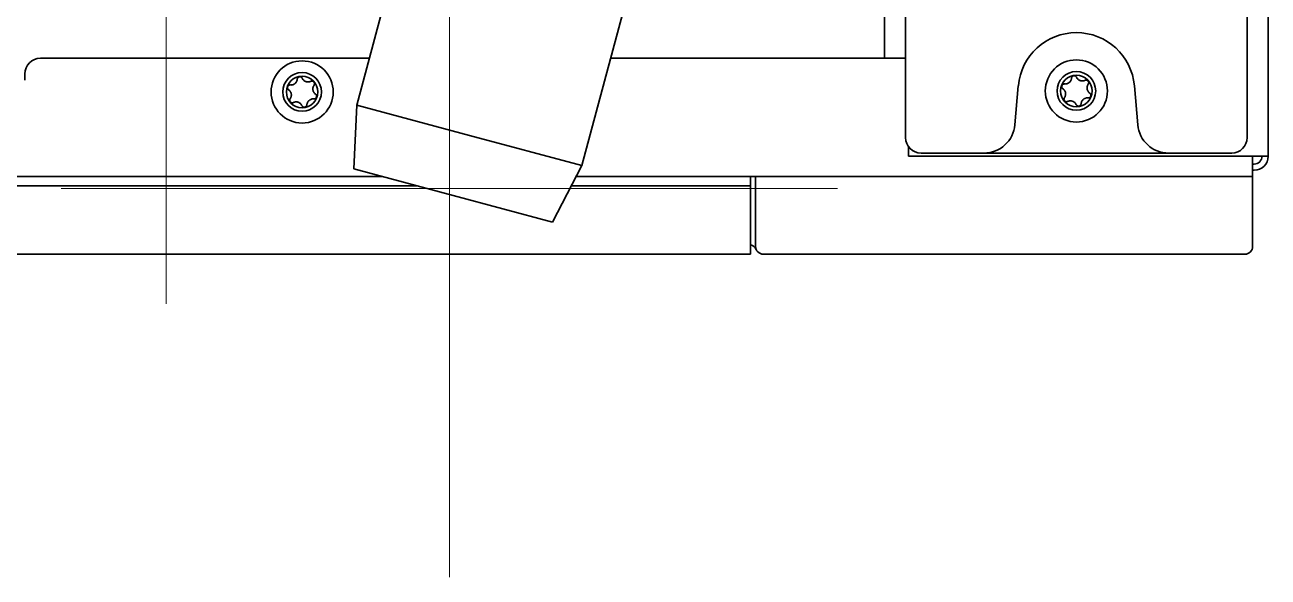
# Model space of a CAD drawing. Extents: x 53 to 4124, y 6244 to 10190.
# Drawn here: x 644.7 to 804.8, y 7957.9 to 8028.9 of the extents above; entities that cross this region are included whole.
import ezdxf

# ---------------------------------------------------------------- set-up
doc = ezdxf.new("R2010")
doc.units = 0
doc.header["$LTSCALE"] = 5
doc.layers.get('0').update_dxf_attribs({"linetype": 'CONTINUOUS', "lineweight": 0})
doc.layers.add('ORTHO$15', color=7, linetype='CONTINUOUS', true_color=0xffffff)

msp = doc.modelspace()

# ---------------------------------------------------------------- linework, layer by layer
at = {"color": 4}
msp.add_line((662.85, 8093.01), (662.85, 7993.01), dxfattribs=at)
at = {"color": 6}
for p, q in [((699.32, 8057.85), (699.32, 7957.85)), ((649.32, 8007.85), (749.32, 8007.85))]:
    msp.add_line(p, q, dxfattribs=at)
at = {"layer": 'ORTHO$15', "color": 7, "linetype": 'Continuous', "lineweight": 35, "extrusion": (0, 1, 0)}
for p, q in [((804.76, 9007.57), (804.76, 8012)), ((755.36, 8103.8), (755.36, 8024.6)), ((758.06, 8014.4), (758.06, 8095.8)), ((802.06, 8095.8), (802.06, 8014.4)), ((698.68, 8060.63), (687.41, 8018.56)), ((716.39, 8010.79), (727.68, 8052.94)), ((646.66, 8024.6), (689.03, 8024.6)), ((720.09, 8024.6), (758.06, 8024.6)), ((644.66, 8022.6), (644.66, 8021.8)), ((772.58, 8021.06), (772.15, 8016.05)), ((787.96, 8016.05), (787.53, 8021.06)), ((687.41, 8018.56), (687.03, 8010.38)), ((687.41, 8018.56), (701.9, 8014.67)), ((701.9, 8014.67), (716.39, 8010.79)), ((758.46, 8012), (758.46, 8013.2)), ((759.26, 8012), (758.46, 8012)), ((760.26, 8012), (759.26, 8012)), ((768.16, 8012.4), (760.06, 8012.4)), ((802.96, 8012), (760.26, 8012)), ((788.39, 8012.4), (771.72, 8012.4)), ((800.06, 8012.4), (791.95, 8012.4)), ((802.76, 8011.2), (802.76, 8012)), ((804.76, 8012), (802.96, 8012)), ((687.03, 8010.38), (699.83, 8006.95)), ((712.62, 8003.52), (716.39, 8010.79)), ((802.76, 8009.4), (802.76, 8011.2)), ((802.96, 8011), (802.76, 8011)), ((802.76, 8010.2), (802.96, 8010.2)), ((690.66, 8009.4), (56.76, 8009.4)), ((802.76, 8009.4), (715.66, 8009.4)), ((738.11, 8009.4), (738.11, 8008.2)), ((738.76, 8000.4), (738.76, 8009.4)), ((802.76, 8009.4), (802.76, 8000.4)), ((123.41, 8008.2), (695.13, 8008.2)), ((699.83, 8006.95), (712.62, 8003.52)), ((715.04, 8008.2), (736.11, 8008.2)), ((738.11, 8008.2), (736.11, 8008.2)), ((738.11, 8008.2), (738.11, 8007.2)), ((738.11, 8007.2), (738.11, 8001.6)), ((738.11, 7999.4), (738.11, 8001.6)), ((738.11, 7999.4), (121.41, 7999.4)), ((739.76, 7999.4), (742.76, 7999.4)), ((798.76, 7999.4), (742.76, 7999.4)), ((801.76, 7999.4), (798.76, 7999.4))]:
    msp.add_line(p, q, dxfattribs=at)
at = {"layer": 'ORTHO$15', "color": 7, "linetype": 'Continuous', "lineweight": 35}
for centre, radius in [((680.36, 8020.27), 4), ((780.06, 8020.4), 4), ((680.36, 8020.27), 2.49), ((780.06, 8020.4), 2.49)]:
    msp.add_circle(centre, radius, dxfattribs=at)
at = {"layer": 'ORTHO$15', "color": 7, "linetype": 'Continuous', "lineweight": 35, "extrusion": (0, 0, -1)}
for centre in [(-680.36, 8020.27), (-780.06, 8020.4)]:
    msp.add_circle(centre, 2.03, dxfattribs=at)
at = {"layer": 'ORTHO$15', "color": 7, "linetype": 'Continuous', "lineweight": 35}
for centre, radius, start, end in [((780.06, 8020.4), 7.5, 5, 175), ((646.66, 8022.6), 2, 90, 180), ((802.96, 8012), 1.8, 270, 0), ((739.76, 8000.4), 1, 180, 270), ((801.76, 8000.4), 1, 270, 0)]:
    msp.add_arc(centre, radius, start, end, dxfattribs=at)
at = {"layer": 'ORTHO$15', "color": 7, "linetype": 'Continuous', "lineweight": 35, "extrusion": (0, 0, -1)}
for centre, radius, start, end in [((-768.16, 8016.4), 4, 185, 270), ((-791.95, 8016.4), 4, 270, 355), ((-760.06, 8014.4), 2, 270, 0), ((-800.06, 8014.4), 2, 180, 270), ((-802.96, 8012), 1, 180, 270), ((-737.92, 7999.6), 1, 100.5465, 156.4218)]:
    msp.add_arc(centre, radius, start, end, dxfattribs=at)
at = {"layer": 'ORTHO$15', "color": 7, "linetype": 'Continuous', "lineweight": 35}
for points, knots in [([(678.62, 8020.56), (678.61, 8020.57), (678.58, 8020.59), (678.56, 8020.62), (678.54, 8020.64), (678.53, 8020.65), (678.52, 8020.66), (678.52, 8020.67), (678.51, 8020.69), (678.5, 8020.71), (678.49, 8020.74), (678.49, 8020.75), (678.49, 8020.76), (678.48, 8020.77), (678.48, 8020.8), (678.48, 8020.82), (678.48, 8020.85), (678.48, 8020.86), (678.48, 8020.87), (678.48, 8020.88), (678.49, 8020.91), (678.49, 8020.93), (678.5, 8020.95), (678.51, 8020.96), (678.51, 8020.98), (678.52, 8020.99), (678.53, 8021.01), (678.54, 8021.03), (678.56, 8021.05), (678.57, 8021.06), (678.58, 8021.07), (678.59, 8021.08), (678.6, 8021.09), (678.61, 8021.09), (678.62, 8021.11), (678.63, 8021.11), (678.65, 8021.13), (678.67, 8021.13), (678.69, 8021.14), (678.7, 8021.15), (678.72, 8021.15), (678.73, 8021.16), (678.75, 8021.16), (678.77, 8021.17), (678.8, 8021.17), (678.81, 8021.17), (678.83, 8021.17), (678.84, 8021.17), (678.84, 8021.17)], [0, 0, 0, 0, 0.0625, 0.125, 0.125, 0.15625, 0.15625, 0.1875, 0.1875, 0.25, 0.25, 0.28125, 0.28125, 0.3125, 0.3125, 0.375, 0.375, 0.40625, 0.40625, 0.4375, 0.4375, 0.5, 0.5, 0.53125, 0.53125, 0.5625, 0.5625, 0.625, 0.625, 0.65625, 0.65625, 0.6875, 0.6875, 0.71875, 0.71875, 0.75, 0.75, 0.8125, 0.8125, 0.84375, 0.84375, 0.875, 0.875, 0.9375, 0.9375, 0.96875, 0.96875, 1, 1, 1, 1]), ([(678.84, 8021.17), (678.9, 8021.16), (678.95, 8021.16), (679.03, 8021.17), (679.06, 8021.18), (679.1, 8021.18), (679.11, 8021.19), (679.14, 8021.19), (679.15, 8021.2), (679.21, 8021.22), (679.26, 8021.24), (679.32, 8021.27), (679.33, 8021.28), (679.36, 8021.29), (679.37, 8021.3), (679.4, 8021.32), (679.42, 8021.34), (679.49, 8021.39), (679.52, 8021.43), (679.58, 8021.49), (679.59, 8021.52), (679.61, 8021.55), (679.62, 8021.56), (679.63, 8021.58), (679.64, 8021.6), (679.67, 8021.66), (679.69, 8021.71), (679.71, 8021.78), (679.72, 8021.81), (679.73, 8021.86), (679.73, 8021.89), (679.74, 8021.91)], [0, 0, 0, 0, 0.125, 0.125, 0.1875, 0.1875, 0.21875, 0.21875, 0.25, 0.25, 0.375, 0.375, 0.40625, 0.40625, 0.4375, 0.4375, 0.5, 0.5, 0.625, 0.625, 0.6875, 0.6875, 0.71875, 0.71875, 0.75, 0.75, 0.875, 0.875, 0.9375, 0.9375, 1, 1, 1, 1]), ([(679.74, 8021.91), (679.74, 8021.93), (679.74, 8021.97), (679.76, 8022), (679.77, 8022.03), (679.77, 8022.04), (679.78, 8022.05), (679.78, 8022.06), (679.8, 8022.08), (679.81, 8022.1), (679.83, 8022.12), (679.83, 8022.12), (679.85, 8022.14), (679.85, 8022.14), (679.88, 8022.16), (679.89, 8022.17), (679.92, 8022.18), (679.92, 8022.19), (679.94, 8022.19), (679.95, 8022.2), (679.98, 8022.21), (679.99, 8022.21), (680.02, 8022.22), (680.03, 8022.22), (680.05, 8022.22), (680.06, 8022.22), (680.09, 8022.22), (680.1, 8022.22), (680.13, 8022.22), (680.14, 8022.21), (680.16, 8022.21), (680.17, 8022.21), (680.19, 8022.2), (680.21, 8022.19), (680.24, 8022.18), (680.24, 8022.17), (680.26, 8022.16), (680.27, 8022.16), (680.29, 8022.14), (680.3, 8022.13), (680.32, 8022.11), (680.33, 8022.1), (680.34, 8022.09), (680.34, 8022.08), (680.36, 8022.06), (680.37, 8022.04), (680.38, 8022.03)], [0, 0, 0, 0, 0.0625, 0.125, 0.125, 0.15625, 0.15625, 0.1875, 0.1875, 0.25, 0.25, 0.28125, 0.28125, 0.3125, 0.3125, 0.375, 0.375, 0.40625, 0.40625, 0.4375, 0.4375, 0.5, 0.5, 0.53125, 0.53125, 0.5625, 0.5625, 0.625, 0.625, 0.65625, 0.65625, 0.6875, 0.6875, 0.75, 0.75, 0.78125, 0.78125, 0.8125, 0.8125, 0.875, 0.875, 0.90625, 0.90625, 0.9375, 0.9375, 1, 1, 1, 1]), ([(680.38, 8022.03), (680.4, 8021.98), (680.43, 8021.93), (680.47, 8021.87), (680.49, 8021.85), (680.52, 8021.82), (680.53, 8021.81), (680.54, 8021.79), (680.55, 8021.78), (680.6, 8021.73), (680.65, 8021.7), (680.7, 8021.67), (680.72, 8021.66), (680.74, 8021.65), (680.75, 8021.64), (680.79, 8021.62), (680.81, 8021.61), (680.89, 8021.58), (680.94, 8021.57), (681.01, 8021.56), (681.02, 8021.56), (681.05, 8021.56), (681.09, 8021.55), (681.16, 8021.55), (681.21, 8021.56), (681.25, 8021.56), (681.27, 8021.56), (681.29, 8021.57), (681.3, 8021.57), (681.37, 8021.59), (681.42, 8021.61), (681.47, 8021.63)], [0, 0, 0, 0, 0.125, 0.125, 0.1875, 0.1875, 0.21875, 0.21875, 0.25, 0.25, 0.375, 0.375, 0.40625, 0.40625, 0.4375, 0.4375, 0.5, 0.5, 0.625, 0.625, 0.65625, 0.65625, 0.6875, 0.75, 0.8125, 0.8125, 0.84375, 0.84375, 0.875, 0.875, 1, 1, 1, 1]), ([(681.47, 8021.63), (681.49, 8021.64), (681.52, 8021.65), (681.55, 8021.66), (681.58, 8021.66), (681.59, 8021.66), (681.61, 8021.66), (681.62, 8021.66), (681.65, 8021.66), (681.66, 8021.66), (681.69, 8021.65), (681.7, 8021.65), (681.72, 8021.64), (681.73, 8021.64), (681.75, 8021.63), (681.77, 8021.62), (681.79, 8021.61), (681.8, 8021.6), (681.81, 8021.59), (681.82, 8021.59), (681.84, 8021.57), (681.86, 8021.55), (681.87, 8021.53), (681.88, 8021.53), (681.89, 8021.51), (681.9, 8021.5), (681.91, 8021.48), (681.92, 8021.46), (681.93, 8021.44), (681.93, 8021.43), (681.94, 8021.41), (681.94, 8021.4), (681.94, 8021.37), (681.95, 8021.36), (681.95, 8021.33), (681.95, 8021.32), (681.95, 8021.3), (681.95, 8021.29), (681.94, 8021.26), (681.94, 8021.25), (681.93, 8021.22), (681.93, 8021.21), (681.92, 8021.19), (681.92, 8021.19), (681.91, 8021.16), (681.9, 8021.15), (681.89, 8021.13)], [0, 0, 0, 0, 0.0625, 0.125, 0.125, 0.15625, 0.15625, 0.1875, 0.1875, 0.25, 0.25, 0.28125, 0.28125, 0.3125, 0.3125, 0.375, 0.375, 0.40625, 0.40625, 0.4375, 0.4375, 0.5, 0.5, 0.53125, 0.53125, 0.5625, 0.5625, 0.625, 0.625, 0.65625, 0.65625, 0.6875, 0.6875, 0.75, 0.75, 0.78125, 0.78125, 0.8125, 0.8125, 0.875, 0.875, 0.90625, 0.90625, 0.9375, 0.9375, 1, 1, 1, 1]), ([(681.89, 8021.13), (681.86, 8021.09), (681.83, 8021.04), (681.8, 8020.97), (681.79, 8020.94), (681.78, 8020.91), (681.77, 8020.89), (681.76, 8020.87), (681.76, 8020.85), (681.75, 8020.79), (681.74, 8020.73), (681.74, 8020.67), (681.74, 8020.65), (681.74, 8020.63), (681.74, 8020.61), (681.74, 8020.57), (681.75, 8020.54), (681.76, 8020.46), (681.77, 8020.41), (681.8, 8020.35), (681.8, 8020.34), (681.82, 8020.31), (681.83, 8020.27), (681.87, 8020.22), (681.9, 8020.17), (681.92, 8020.14), (681.93, 8020.13), (681.95, 8020.11), (681.96, 8020.1), (682, 8020.05), (682.04, 8020.02), (682.09, 8019.99)], [0, 0, 0, 0, 0.125, 0.125, 0.1875, 0.1875, 0.21875, 0.21875, 0.25, 0.25, 0.375, 0.375, 0.40625, 0.40625, 0.4375, 0.4375, 0.5, 0.5, 0.625, 0.625, 0.65625, 0.65625, 0.6875, 0.75, 0.8125, 0.8125, 0.84375, 0.84375, 0.875, 0.875, 1, 1, 1, 1]), ([(778.32, 8020.69), (778.31, 8020.7), (778.28, 8020.72), (778.26, 8020.75), (778.24, 8020.77), (778.23, 8020.78), (778.22, 8020.79), (778.22, 8020.8), (778.21, 8020.82), (778.2, 8020.84), (778.19, 8020.87), (778.19, 8020.88), (778.19, 8020.9), (778.18, 8020.9), (778.18, 8020.93), (778.18, 8020.95), (778.18, 8020.98), (778.18, 8020.99), (778.18, 8021.01), (778.18, 8021.01), (778.19, 8021.04), (778.19, 8021.06), (778.2, 8021.09), (778.21, 8021.09), (778.21, 8021.11), (778.22, 8021.12), (778.23, 8021.14), (778.24, 8021.16), (778.26, 8021.18), (778.27, 8021.19), (778.28, 8021.2), (778.29, 8021.21), (778.3, 8021.22), (778.31, 8021.23), (778.32, 8021.24), (778.33, 8021.24), (778.35, 8021.26), (778.37, 8021.27), (778.39, 8021.28), (778.4, 8021.28), (778.42, 8021.28), (778.43, 8021.29), (778.45, 8021.29), (778.47, 8021.3), (778.5, 8021.3), (778.51, 8021.3), (778.53, 8021.3), (778.54, 8021.3), (778.54, 8021.3)], [0, 0, 0, 0, 0.0625, 0.125, 0.125, 0.15625, 0.15625, 0.1875, 0.1875, 0.25, 0.25, 0.28125, 0.28125, 0.3125, 0.3125, 0.375, 0.375, 0.40625, 0.40625, 0.4375, 0.4375, 0.5, 0.5, 0.53125, 0.53125, 0.5625, 0.5625, 0.625, 0.625, 0.65625, 0.65625, 0.6875, 0.6875, 0.71875, 0.71875, 0.75, 0.75, 0.8125, 0.8125, 0.84375, 0.84375, 0.875, 0.875, 0.9375, 0.9375, 0.96875, 0.96875, 1, 1, 1, 1]), ([(778.54, 8021.3), (778.6, 8021.29), (778.65, 8021.29), (778.73, 8021.3), (778.76, 8021.31), (778.8, 8021.31), (778.81, 8021.32), (778.84, 8021.32), (778.85, 8021.33), (778.91, 8021.35), (778.96, 8021.37), (779.02, 8021.4), (779.03, 8021.41), (779.06, 8021.42), (779.07, 8021.43), (779.1, 8021.45), (779.12, 8021.47), (779.19, 8021.52), (779.22, 8021.56), (779.28, 8021.62), (779.29, 8021.65), (779.31, 8021.68), (779.32, 8021.69), (779.33, 8021.72), (779.34, 8021.73), (779.37, 8021.79), (779.39, 8021.84), (779.41, 8021.91), (779.42, 8021.94), (779.43, 8021.99), (779.43, 8022.02), (779.44, 8022.05)], [0, 0, 0, 0, 0.125, 0.125, 0.1875, 0.1875, 0.21875, 0.21875, 0.25, 0.25, 0.375, 0.375, 0.40625, 0.40625, 0.4375, 0.4375, 0.5, 0.5, 0.625, 0.625, 0.6875, 0.6875, 0.71875, 0.71875, 0.75, 0.75, 0.875, 0.875, 0.9375, 0.9375, 1, 1, 1, 1]), ([(779.44, 8022.05), (779.44, 8022.06), (779.44, 8022.1), (779.46, 8022.13), (779.47, 8022.16), (779.47, 8022.17), (779.48, 8022.18), (779.48, 8022.19), (779.5, 8022.21), (779.51, 8022.23), (779.53, 8022.25), (779.53, 8022.26), (779.55, 8022.27), (779.55, 8022.27), (779.58, 8022.29), (779.59, 8022.3), (779.62, 8022.31), (779.62, 8022.32), (779.64, 8022.33), (779.65, 8022.33), (779.68, 8022.34), (779.69, 8022.34), (779.72, 8022.35), (779.73, 8022.35), (779.75, 8022.35), (779.76, 8022.35), (779.79, 8022.35), (779.8, 8022.35), (779.83, 8022.35), (779.84, 8022.34), (779.86, 8022.34), (779.87, 8022.34), (779.89, 8022.33), (779.91, 8022.32), (779.94, 8022.31), (779.94, 8022.3), (779.96, 8022.29), (779.97, 8022.29), (779.99, 8022.27), (780, 8022.26), (780.02, 8022.24), (780.03, 8022.23), (780.04, 8022.22), (780.04, 8022.21), (780.06, 8022.19), (780.07, 8022.17), (780.08, 8022.16)], [0, 0, 0, 0, 0.0625, 0.125, 0.125, 0.15625, 0.15625, 0.1875, 0.1875, 0.25, 0.25, 0.28125, 0.28125, 0.3125, 0.3125, 0.375, 0.375, 0.40625, 0.40625, 0.4375, 0.4375, 0.5, 0.5, 0.53125, 0.53125, 0.5625, 0.5625, 0.625, 0.625, 0.65625, 0.65625, 0.6875, 0.6875, 0.75, 0.75, 0.78125, 0.78125, 0.8125, 0.8125, 0.875, 0.875, 0.90625, 0.90625, 0.9375, 0.9375, 1, 1, 1, 1]), ([(780.08, 8022.16), (780.1, 8022.11), (780.13, 8022.06), (780.17, 8022), (780.19, 8021.98), (780.22, 8021.95), (780.23, 8021.94), (780.24, 8021.92), (780.25, 8021.91), (780.3, 8021.87), (780.35, 8021.83), (780.4, 8021.8), (780.42, 8021.79), (780.44, 8021.78), (780.45, 8021.77), (780.49, 8021.75), (780.51, 8021.74), (780.59, 8021.72), (780.64, 8021.7), (780.71, 8021.69), (780.72, 8021.69), (780.75, 8021.69), (780.79, 8021.68), (780.86, 8021.68), (780.91, 8021.69), (780.95, 8021.69), (780.97, 8021.7), (780.99, 8021.7), (781, 8021.7), (781.07, 8021.72), (781.12, 8021.74), (781.17, 8021.76)], [0, 0, 0, 0, 0.125, 0.125, 0.1875, 0.1875, 0.21875, 0.21875, 0.25, 0.25, 0.375, 0.375, 0.40625, 0.40625, 0.4375, 0.4375, 0.5, 0.5, 0.625, 0.625, 0.65625, 0.65625, 0.6875, 0.75, 0.8125, 0.8125, 0.84375, 0.84375, 0.875, 0.875, 1, 1, 1, 1]), ([(781.17, 8021.76), (781.19, 8021.77), (781.22, 8021.78), (781.25, 8021.79), (781.28, 8021.79), (781.29, 8021.79), (781.31, 8021.79), (781.32, 8021.79), (781.35, 8021.79), (781.36, 8021.79), (781.39, 8021.78), (781.4, 8021.78), (781.42, 8021.77), (781.43, 8021.77), (781.45, 8021.76), (781.47, 8021.75), (781.49, 8021.74), (781.5, 8021.73), (781.51, 8021.72), (781.52, 8021.72), (781.54, 8021.7), (781.56, 8021.69), (781.57, 8021.66), (781.58, 8021.66), (781.59, 8021.64), (781.6, 8021.63), (781.61, 8021.61), (781.62, 8021.59), (781.63, 8021.57), (781.63, 8021.56), (781.64, 8021.54), (781.64, 8021.53), (781.64, 8021.51), (781.65, 8021.49), (781.65, 8021.46), (781.65, 8021.45), (781.65, 8021.43), (781.65, 8021.42), (781.64, 8021.4), (781.64, 8021.38), (781.63, 8021.35), (781.63, 8021.34), (781.62, 8021.33), (781.62, 8021.32), (781.61, 8021.29), (781.6, 8021.28), (781.59, 8021.26)], [0, 0, 0, 0, 0.0625, 0.125, 0.125, 0.15625, 0.15625, 0.1875, 0.1875, 0.25, 0.25, 0.28125, 0.28125, 0.3125, 0.3125, 0.375, 0.375, 0.40625, 0.40625, 0.4375, 0.4375, 0.5, 0.5, 0.53125, 0.53125, 0.5625, 0.5625, 0.625, 0.625, 0.65625, 0.65625, 0.6875, 0.6875, 0.75, 0.75, 0.78125, 0.78125, 0.8125, 0.8125, 0.875, 0.875, 0.90625, 0.90625, 0.9375, 0.9375, 1, 1, 1, 1]), ([(781.59, 8021.26), (781.56, 8021.22), (781.53, 8021.17), (781.5, 8021.1), (781.49, 8021.07), (781.48, 8021.04), (781.47, 8021.02), (781.46, 8021), (781.46, 8020.98), (781.45, 8020.92), (781.44, 8020.87), (781.44, 8020.8), (781.44, 8020.78), (781.44, 8020.76), (781.44, 8020.74), (781.44, 8020.7), (781.45, 8020.68), (781.46, 8020.6), (781.47, 8020.54), (781.5, 8020.48), (781.5, 8020.47), (781.52, 8020.44), (781.53, 8020.41), (781.57, 8020.35), (781.6, 8020.3), (781.62, 8020.27), (781.63, 8020.26), (781.65, 8020.24), (781.66, 8020.23), (781.7, 8020.18), (781.74, 8020.15), (781.79, 8020.12)], [0, 0, 0, 0, 0.125, 0.125, 0.1875, 0.1875, 0.21875, 0.21875, 0.25, 0.25, 0.375, 0.375, 0.40625, 0.40625, 0.4375, 0.4375, 0.5, 0.5, 0.625, 0.625, 0.65625, 0.65625, 0.6875, 0.75, 0.8125, 0.8125, 0.84375, 0.84375, 0.875, 0.875, 1, 1, 1, 1]), ([(678.82, 8019.41), (678.85, 8019.45), (678.88, 8019.5), (678.91, 8019.57), (678.92, 8019.6), (678.94, 8019.64), (678.94, 8019.65), (678.95, 8019.68), (678.95, 8019.69), (678.96, 8019.75), (678.97, 8019.81), (678.97, 8019.87), (678.97, 8019.89), (678.97, 8019.92), (678.97, 8019.93), (678.97, 8019.97), (678.96, 8020), (678.95, 8020.08), (678.94, 8020.13), (678.91, 8020.19), (678.91, 8020.21), (678.89, 8020.23), (678.88, 8020.27), (678.84, 8020.33), (678.81, 8020.37), (678.79, 8020.4), (678.78, 8020.41), (678.76, 8020.43), (678.75, 8020.44), (678.71, 8020.49), (678.67, 8020.52), (678.62, 8020.56)], [0, 0, 0, 0, 0.125, 0.125, 0.1875, 0.1875, 0.21875, 0.21875, 0.25, 0.25, 0.375, 0.375, 0.40625, 0.40625, 0.4375, 0.4375, 0.5, 0.5, 0.625, 0.625, 0.65625, 0.65625, 0.6875, 0.75, 0.8125, 0.8125, 0.84375, 0.84375, 0.875, 0.875, 1, 1, 1, 1]), ([(679.24, 8018.91), (679.23, 8018.9), (679.19, 8018.89), (679.16, 8018.88), (679.13, 8018.88), (679.12, 8018.88), (679.1, 8018.88), (679.09, 8018.88), (679.07, 8018.88), (679.05, 8018.88), (679.02, 8018.89), (679.01, 8018.89), (678.99, 8018.9), (678.98, 8018.9), (678.96, 8018.91), (678.94, 8018.92), (678.92, 8018.93), (678.91, 8018.94), (678.9, 8018.95), (678.89, 8018.96), (678.87, 8018.97), (678.85, 8018.99), (678.84, 8019.01), (678.83, 8019.02), (678.82, 8019.03), (678.82, 8019.04), (678.8, 8019.06), (678.79, 8019.08), (678.78, 8019.1), (678.78, 8019.11), (678.77, 8019.13), (678.77, 8019.14), (678.77, 8019.17), (678.76, 8019.19), (678.76, 8019.21), (678.76, 8019.22), (678.76, 8019.24), (678.77, 8019.25), (678.77, 8019.28), (678.77, 8019.29), (678.78, 8019.32), (678.78, 8019.33), (678.79, 8019.35), (678.79, 8019.36), (678.8, 8019.38), (678.81, 8019.4), (678.82, 8019.41)], [0, 0, 0, 0, 0.0625, 0.125, 0.125, 0.15625, 0.15625, 0.1875, 0.1875, 0.25, 0.25, 0.28125, 0.28125, 0.3125, 0.3125, 0.375, 0.375, 0.40625, 0.40625, 0.4375, 0.4375, 0.5, 0.5, 0.53125, 0.53125, 0.5625, 0.5625, 0.625, 0.625, 0.65625, 0.65625, 0.6875, 0.6875, 0.75, 0.75, 0.78125, 0.78125, 0.8125, 0.8125, 0.875, 0.875, 0.90625, 0.90625, 0.9375, 0.9375, 1, 1, 1, 1]), ([(682.09, 8019.99), (682.1, 8019.98), (682.13, 8019.95), (682.15, 8019.93), (682.17, 8019.9), (682.18, 8019.9), (682.19, 8019.88), (682.19, 8019.87), (682.2, 8019.85), (682.21, 8019.83), (682.22, 8019.8), (682.22, 8019.8), (682.22, 8019.78), (682.23, 8019.77), (682.23, 8019.74), (682.23, 8019.72), (682.23, 8019.7), (682.23, 8019.69), (682.23, 8019.67), (682.23, 8019.66), (682.22, 8019.63), (682.22, 8019.61), (682.21, 8019.59), (682.2, 8019.58), (682.2, 8019.56), (682.19, 8019.55), (682.18, 8019.53), (682.17, 8019.51), (682.15, 8019.49), (682.15, 8019.48), (682.13, 8019.47), (682.13, 8019.46), (682.11, 8019.45), (682.1, 8019.45), (682.09, 8019.44), (682.08, 8019.43), (682.06, 8019.42), (682.04, 8019.41), (682.02, 8019.4), (682.01, 8019.39), (681.99, 8019.39), (681.98, 8019.39), (681.96, 8019.38), (681.94, 8019.38), (681.91, 8019.37), (681.9, 8019.37), (681.88, 8019.37), (681.87, 8019.37), (681.87, 8019.37)], [0, 0, 0, 0, 0.0625, 0.125, 0.125, 0.15625, 0.15625, 0.1875, 0.1875, 0.25, 0.25, 0.28125, 0.28125, 0.3125, 0.3125, 0.375, 0.375, 0.40625, 0.40625, 0.4375, 0.4375, 0.5, 0.5, 0.53125, 0.53125, 0.5625, 0.5625, 0.625, 0.625, 0.65625, 0.65625, 0.6875, 0.6875, 0.71875, 0.71875, 0.75, 0.75, 0.8125, 0.8125, 0.84375, 0.84375, 0.875, 0.875, 0.9375, 0.9375, 0.96875, 0.96875, 1, 1, 1, 1]), ([(778.52, 8019.54), (778.55, 8019.59), (778.58, 8019.63), (778.61, 8019.7), (778.62, 8019.73), (778.64, 8019.77), (778.64, 8019.78), (778.65, 8019.81), (778.65, 8019.82), (778.66, 8019.89), (778.67, 8019.94), (778.67, 8020.01), (778.67, 8020.02), (778.67, 8020.05), (778.67, 8020.06), (778.67, 8020.1), (778.66, 8020.13), (778.65, 8020.21), (778.64, 8020.26), (778.61, 8020.32), (778.61, 8020.34), (778.59, 8020.36), (778.58, 8020.4), (778.54, 8020.46), (778.51, 8020.5), (778.49, 8020.53), (778.48, 8020.54), (778.46, 8020.56), (778.45, 8020.57), (778.41, 8020.62), (778.37, 8020.66), (778.32, 8020.69)], [0, 0, 0, 0, 0.125, 0.125, 0.1875, 0.1875, 0.21875, 0.21875, 0.25, 0.25, 0.375, 0.375, 0.40625, 0.40625, 0.4375, 0.4375, 0.5, 0.5, 0.625, 0.625, 0.65625, 0.65625, 0.6875, 0.75, 0.8125, 0.8125, 0.84375, 0.84375, 0.875, 0.875, 1, 1, 1, 1]), ([(778.94, 8019.04), (778.93, 8019.04), (778.89, 8019.02), (778.86, 8019.02), (778.83, 8019.01), (778.82, 8019.01), (778.8, 8019.01), (778.79, 8019.01), (778.77, 8019.01), (778.75, 8019.02), (778.72, 8019.02), (778.71, 8019.02), (778.69, 8019.03), (778.68, 8019.03), (778.66, 8019.04), (778.64, 8019.05), (778.62, 8019.07), (778.61, 8019.07), (778.6, 8019.08), (778.59, 8019.09), (778.57, 8019.1), (778.55, 8019.12), (778.54, 8019.14), (778.53, 8019.15), (778.52, 8019.16), (778.52, 8019.17), (778.5, 8019.19), (778.49, 8019.21), (778.48, 8019.24), (778.48, 8019.24), (778.47, 8019.26), (778.47, 8019.27), (778.47, 8019.3), (778.46, 8019.32), (778.46, 8019.34), (778.46, 8019.35), (778.46, 8019.37), (778.47, 8019.38), (778.47, 8019.41), (778.47, 8019.43), (778.48, 8019.45), (778.48, 8019.46), (778.49, 8019.48), (778.49, 8019.49), (778.5, 8019.51), (778.51, 8019.53), (778.52, 8019.54)], [0, 0, 0, 0, 0.0625, 0.125, 0.125, 0.15625, 0.15625, 0.1875, 0.1875, 0.25, 0.25, 0.28125, 0.28125, 0.3125, 0.3125, 0.375, 0.375, 0.40625, 0.40625, 0.4375, 0.4375, 0.5, 0.5, 0.53125, 0.53125, 0.5625, 0.5625, 0.625, 0.625, 0.65625, 0.65625, 0.6875, 0.6875, 0.75, 0.75, 0.78125, 0.78125, 0.8125, 0.8125, 0.875, 0.875, 0.90625, 0.90625, 0.9375, 0.9375, 1, 1, 1, 1]), ([(781.57, 8019.51), (781.51, 8019.51), (781.46, 8019.51), (781.38, 8019.5), (781.35, 8019.5), (781.3, 8019.49), (781.28, 8019.48), (781.2, 8019.46), (781.15, 8019.43), (781.09, 8019.4), (781.08, 8019.4), (781.05, 8019.38), (781.04, 8019.37), (781.01, 8019.35), (780.99, 8019.33), (780.92, 8019.28), (780.89, 8019.24), (780.84, 8019.18), (780.82, 8019.16), (780.8, 8019.12), (780.79, 8019.11), (780.78, 8019.09), (780.77, 8019.08), (780.74, 8019.02), (780.72, 8018.97), (780.7, 8018.89), (780.69, 8018.86), (780.68, 8018.81), (780.68, 8018.79), (780.68, 8018.76)], [0, 0, 0, 0, 0.125, 0.125, 0.1875, 0.1875, 0.25, 0.25, 0.375, 0.375, 0.40625, 0.40625, 0.4375, 0.4375, 0.5, 0.5, 0.625, 0.625, 0.6875, 0.6875, 0.71875, 0.71875, 0.75, 0.75, 0.875, 0.875, 0.9375, 0.9375, 1, 1, 1, 1]), ([(781.79, 8020.12), (781.8, 8020.11), (781.83, 8020.08), (781.85, 8020.06), (781.87, 8020.03), (781.88, 8020.03), (781.89, 8020.01), (781.89, 8020), (781.9, 8019.98), (781.91, 8019.96), (781.92, 8019.94), (781.92, 8019.93), (781.92, 8019.91), (781.93, 8019.9), (781.93, 8019.87), (781.93, 8019.85), (781.93, 8019.83), (781.93, 8019.82), (781.93, 8019.8), (781.93, 8019.79), (781.92, 8019.76), (781.92, 8019.74), (781.91, 8019.72), (781.9, 8019.71), (781.9, 8019.69), (781.89, 8019.68), (781.88, 8019.66), (781.87, 8019.64), (781.85, 8019.62), (781.85, 8019.62), (781.83, 8019.6), (781.83, 8019.6), (781.81, 8019.58), (781.8, 8019.58), (781.79, 8019.57), (781.78, 8019.56), (781.76, 8019.55), (781.74, 8019.54), (781.72, 8019.53), (781.71, 8019.52), (781.69, 8019.52), (781.68, 8019.52), (781.66, 8019.51), (781.64, 8019.51), (781.61, 8019.51), (781.6, 8019.5), (781.58, 8019.51), (781.57, 8019.51), (781.57, 8019.51)], [0, 0, 0, 0, 0.0625, 0.125, 0.125, 0.15625, 0.15625, 0.1875, 0.1875, 0.25, 0.25, 0.28125, 0.28125, 0.3125, 0.3125, 0.375, 0.375, 0.40625, 0.40625, 0.4375, 0.4375, 0.5, 0.5, 0.53125, 0.53125, 0.5625, 0.5625, 0.625, 0.625, 0.65625, 0.65625, 0.6875, 0.6875, 0.71875, 0.71875, 0.75, 0.75, 0.8125, 0.8125, 0.84375, 0.84375, 0.875, 0.875, 0.9375, 0.9375, 0.96875, 0.96875, 1, 1, 1, 1]), ([(680.34, 8018.51), (680.31, 8018.56), (680.29, 8018.61), (680.24, 8018.67), (680.22, 8018.69), (680.19, 8018.72), (680.19, 8018.73), (680.17, 8018.75), (680.16, 8018.76), (680.11, 8018.81), (680.06, 8018.84), (680.01, 8018.88), (680, 8018.88), (679.97, 8018.9), (679.96, 8018.9), (679.92, 8018.92), (679.9, 8018.93), (679.82, 8018.96), (679.77, 8018.97), (679.7, 8018.98), (679.69, 8018.98), (679.66, 8018.99), (679.62, 8018.99), (679.55, 8018.99), (679.5, 8018.98), (679.46, 8018.98), (679.45, 8018.98), (679.42, 8018.97), (679.41, 8018.97), (679.34, 8018.95), (679.29, 8018.93), (679.24, 8018.91)], [0, 0, 0, 0, 0.125, 0.125, 0.1875, 0.1875, 0.21875, 0.21875, 0.25, 0.25, 0.375, 0.375, 0.40625, 0.40625, 0.4375, 0.4375, 0.5, 0.5, 0.625, 0.625, 0.65625, 0.65625, 0.6875, 0.75, 0.8125, 0.8125, 0.84375, 0.84375, 0.875, 0.875, 1, 1, 1, 1]), ([(680.98, 8018.63), (680.97, 8018.61), (680.97, 8018.57), (680.96, 8018.54), (680.94, 8018.51), (680.94, 8018.51), (680.93, 8018.49), (680.93, 8018.48), (680.91, 8018.46), (680.9, 8018.44), (680.88, 8018.42), (680.86, 8018.4), (680.83, 8018.38), (680.82, 8018.37), (680.79, 8018.36), (680.79, 8018.35), (680.77, 8018.35), (680.76, 8018.34), (680.73, 8018.33), (680.72, 8018.33), (680.69, 8018.32), (680.68, 8018.32), (680.66, 8018.32), (680.65, 8018.32), (680.62, 8018.32), (680.61, 8018.32), (680.58, 8018.33), (680.57, 8018.33), (680.55, 8018.33), (680.54, 8018.33), (680.52, 8018.34), (680.5, 8018.35), (680.48, 8018.36), (680.47, 8018.37), (680.45, 8018.38), (680.44, 8018.38), (680.42, 8018.4), (680.41, 8018.41), (680.39, 8018.43), (680.38, 8018.44), (680.37, 8018.45), (680.37, 8018.46), (680.35, 8018.48), (680.34, 8018.5), (680.34, 8018.51)], [0, 0, 0, 0, 0.0625, 0.125, 0.125, 0.15625, 0.15625, 0.1875, 0.1875, 0.25, 0.25, 0.3125, 0.3125, 0.375, 0.375, 0.40625, 0.40625, 0.4375, 0.4375, 0.5, 0.5, 0.53125, 0.53125, 0.5625, 0.5625, 0.625, 0.625, 0.65625, 0.65625, 0.6875, 0.6875, 0.75, 0.75, 0.78125, 0.78125, 0.8125, 0.8125, 0.875, 0.875, 0.90625, 0.90625, 0.9375, 0.9375, 1, 1, 1, 1]), ([(681.87, 8019.37), (681.81, 8019.38), (681.76, 8019.38), (681.68, 8019.37), (681.65, 8019.37), (681.6, 8019.36), (681.58, 8019.35), (681.5, 8019.32), (681.45, 8019.3), (681.39, 8019.27), (681.38, 8019.26), (681.35, 8019.25), (681.34, 8019.24), (681.31, 8019.22), (681.29, 8019.2), (681.22, 8019.15), (681.19, 8019.11), (681.14, 8019.05), (681.12, 8019.03), (681.1, 8018.99), (681.09, 8018.98), (681.08, 8018.96), (681.07, 8018.95), (681.04, 8018.89), (681.02, 8018.84), (681, 8018.76), (680.99, 8018.73), (680.98, 8018.68), (680.98, 8018.65), (680.98, 8018.63)], [0, 0, 0, 0, 0.125, 0.125, 0.1875, 0.1875, 0.25, 0.25, 0.375, 0.375, 0.40625, 0.40625, 0.4375, 0.4375, 0.5, 0.5, 0.625, 0.625, 0.6875, 0.6875, 0.71875, 0.71875, 0.75, 0.75, 0.875, 0.875, 0.9375, 0.9375, 1, 1, 1, 1]), ([(780.04, 8018.65), (780.01, 8018.69), (779.99, 8018.74), (779.94, 8018.8), (779.92, 8018.82), (779.89, 8018.85), (779.89, 8018.86), (779.87, 8018.88), (779.86, 8018.89), (779.81, 8018.94), (779.76, 8018.97), (779.71, 8019.01), (779.7, 8019.01), (779.67, 8019.03), (779.66, 8019.03), (779.62, 8019.05), (779.6, 8019.06), (779.52, 8019.09), (779.47, 8019.1), (779.4, 8019.11), (779.39, 8019.11), (779.36, 8019.12), (779.32, 8019.12), (779.25, 8019.12), (779.2, 8019.12), (779.16, 8019.11), (779.15, 8019.11), (779.12, 8019.1), (779.11, 8019.1), (779.04, 8019.08), (778.99, 8019.07), (778.94, 8019.04)], [0, 0, 0, 0, 0.125, 0.125, 0.1875, 0.1875, 0.21875, 0.21875, 0.25, 0.25, 0.375, 0.375, 0.40625, 0.40625, 0.4375, 0.4375, 0.5, 0.5, 0.625, 0.625, 0.65625, 0.65625, 0.6875, 0.75, 0.8125, 0.8125, 0.84375, 0.84375, 0.875, 0.875, 1, 1, 1, 1]), ([(780.68, 8018.76), (780.67, 8018.74), (780.67, 8018.71), (780.66, 8018.67), (780.64, 8018.65), (780.64, 8018.64), (780.63, 8018.62), (780.63, 8018.61), (780.61, 8018.59), (780.6, 8018.58), (780.58, 8018.55), (780.56, 8018.54), (780.53, 8018.51), (780.52, 8018.5), (780.49, 8018.49), (780.49, 8018.49), (780.47, 8018.48), (780.46, 8018.47), (780.43, 8018.46), (780.42, 8018.46), (780.39, 8018.46), (780.38, 8018.45), (780.36, 8018.45), (780.35, 8018.45), (780.32, 8018.45), (780.31, 8018.45), (780.28, 8018.46), (780.27, 8018.46), (780.25, 8018.46), (780.24, 8018.47), (780.22, 8018.47), (780.2, 8018.48), (780.18, 8018.49), (780.17, 8018.5), (780.15, 8018.51), (780.14, 8018.51), (780.12, 8018.53), (780.11, 8018.54), (780.09, 8018.56), (780.08, 8018.57), (780.07, 8018.58), (780.07, 8018.59), (780.05, 8018.61), (780.04, 8018.63), (780.04, 8018.65)], [0, 0, 0, 0, 0.0625, 0.125, 0.125, 0.15625, 0.15625, 0.1875, 0.1875, 0.25, 0.25, 0.3125, 0.3125, 0.375, 0.375, 0.40625, 0.40625, 0.4375, 0.4375, 0.5, 0.5, 0.53125, 0.53125, 0.5625, 0.5625, 0.625, 0.625, 0.65625, 0.65625, 0.6875, 0.6875, 0.75, 0.75, 0.78125, 0.78125, 0.8125, 0.8125, 0.875, 0.875, 0.90625, 0.90625, 0.9375, 0.9375, 1, 1, 1, 1]), ([(771.72, 8012.4), (771.55, 8012.4), (771.38, 8012.4), (771.05, 8012.4), (770.88, 8012.4), (770.55, 8012.4), (770.38, 8012.4), (770.18, 8012.4), (770.14, 8012.4), (770.05, 8012.4), (769.93, 8012.4), (769.82, 8012.4), (769.58, 8012.4), (769.43, 8012.4), (769.21, 8012.4), (769.14, 8012.4), (769.04, 8012.4), (769, 8012.4), (768.93, 8012.4), (768.9, 8012.4), (768.73, 8012.4), (768.6, 8012.4), (768.43, 8012.4), (768.34, 8012.4), (768.25, 8012.4), (768.21, 8012.4), (768.18, 8012.4), (768.17, 8012.4), (768.17, 8012.4), (768.16, 8012.4), (768.16, 8012.4)], [0, 0, 0, 0, 0.125, 0.125, 0.25, 0.25, 0.375, 0.375, 0.40625, 0.40625, 0.4375, 0.5, 0.5, 0.625, 0.625, 0.6875, 0.6875, 0.71875, 0.71875, 0.75, 0.75, 0.875, 0.875, 0.9375, 0.96875, 0.984375, 0.992187, 0.996094, 0.996094, 1, 1, 1, 1]), ([(791.95, 8012.4), (791.95, 8012.4), (791.94, 8012.4), (791.94, 8012.4), (791.93, 8012.4), (791.91, 8012.4), (791.86, 8012.4), (791.79, 8012.4), (791.74, 8012.4), (791.68, 8012.4), (791.65, 8012.4), (791.56, 8012.4), (791.5, 8012.4), (791.41, 8012.4), (791.37, 8012.4), (791.31, 8012.4), (791.27, 8012.4), (791.11, 8012.4), (790.96, 8012.4), (790.67, 8012.4), (790.52, 8012.4), (790.33, 8012.4), (790.29, 8012.4), (790.21, 8012.4), (790.17, 8012.4), (790.05, 8012.4), (789.97, 8012.4), (789.72, 8012.4), (789.56, 8012.4), (789.23, 8012.4), (789.06, 8012.4), (788.73, 8012.4), (788.56, 8012.4), (788.39, 8012.4)], [0, 0, 0, 0, 0.003906, 0.003906, 0.007812, 0.015625, 0.03125, 0.0625, 0.09375, 0.09375, 0.125, 0.125, 0.1875, 0.1875, 0.21875, 0.21875, 0.25, 0.25, 0.375, 0.375, 0.5, 0.5, 0.53125, 0.53125, 0.5625, 0.5625, 0.625, 0.625, 0.75, 0.75, 0.875, 0.875, 1, 1, 1, 1])]:
    msp.add_open_spline(points, degree=3, knots=knots, dxfattribs=at)

doc.saveas('drawing.dxf')
